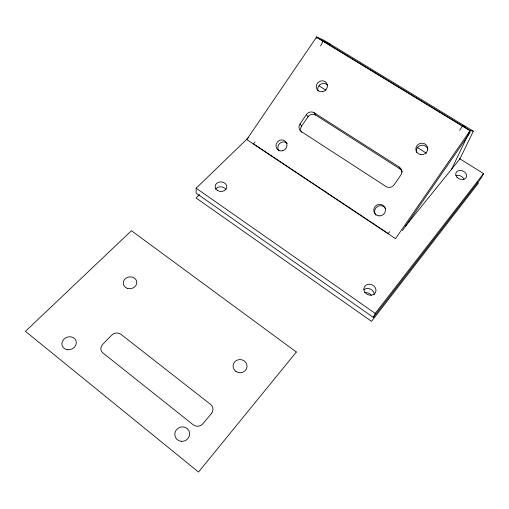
<?xml version="1.0" encoding="UTF-8"?>
<svg xmlns="http://www.w3.org/2000/svg" width="509" height="509" viewBox="0 0 509 509"><rect width="100%" height="100%" fill="white"/><g stroke="black" fill="none" stroke-linecap="round" stroke-linejoin="round"><path stroke-width="0.76" d="M248.449 137.634L196.143 188.19L196.124 193.14L373.345 317.419L480.948 178.385L483.55 173.575L459.296 158.503M470.017 130.756L395.512 238.664L246.744 139.574L316.445 37.246L470.017 130.756L469.864 132.957L402.466 230.577M316.146 38.499L316.426 36.953L323.699 40.154L473.319 131.169L459.926 158.897L405.412 226.295M373.345 317.419L375.184 313.391L483.55 173.575M451.718 169.045L470.1 130.508L473.319 131.169M320.536 45.912L323.247 41.108L330.347 44.2M459.621 130.361L462.49 125.876L465.926 126.671M301.748 132.111L301.341 131.583A5.714 5.408 -42.3 0 1 299.998 123.942L306.412 114.55A5.72 5.408 -40.8 0 1 314.193 112.775L399.285 167.105L399.902 168.886A5.879 5.669 -24.2 0 1 402.295 172.201M301.334 131.984A5.65 5.357 -42.2 0 1 301.627 126.111L307.977 116.822A5.663 5.357 -40.7 0 1 315.675 115.066L399.902 168.886M301.341 131.583L385.943 186.485A5.93 5.739 -25.5 0 0 394.151 184.792L400.831 175.083A5.943 5.733 -24.4 0 0 399.285 167.105M389.697 231.729L388.202 233.561L253.31 143.723L255.015 142.056M199.509 194.673L196.105 197.995L371.538 321.364L478.39 183.113L477.048 182.273M316.426 36.953L470.1 130.508M319.105 85.9L325.817 90.112M417.132 147.362L426.536 153.254M196.143 188.19L375.184 313.391M299.998 123.942L301.627 126.111M306.412 114.55L307.977 116.822M314.193 112.775L315.675 115.066M455.854 175.611A5.605 4.314 22.7 0 1 464.017 179.467M363.852 289.71A6.172 5.338 23.4 0 1 370.469 289.106A6.172 5.338 23.4 0 1 374.23 294.52M215.631 189.183A5.803 4.778 3.8 0 1 220.97 186.828A5.803 4.778 3.8 0 1 226.015 189.793M364.87 292.675A6.108 5.3 23.5 0 1 371.296 295.315M416.413 152.395A5.943 5.675 -20.5 0 1 420.619 145.421A5.943 5.675 -20.5 0 1 427.821 149.099M375.884 215.091A5.853 5.72 -26.4 0 1 377.277 206.673A5.853 5.72 -26.4 0 1 385.612 208.69M278.989 150.931A5.612 5.332 -47.1 0 1 279.759 143.379A5.612 5.332 -47.1 0 1 287.28 143.392M318.004 90.914A5.669 5.319 -38 0 1 320.632 84.24A5.669 5.319 -38 0 1 327.611 85.238M296.34 352.012L198.523 472.047L25.45 331.346L131.443 230.711L296.34 352.012M211.47 413.499L202.83 423.768A6.814 6.56 -19.6 0 1 193.235 424.811L102.901 352.934A6.706 5.968 -18.9 0 1 102.653 344.415L111.713 335.164A6.63 5.898 -16.8 0 1 120.977 334.33L210.567 404.381A6.738 6.483 -13 0 1 211.47 413.499M457.025 177.266A5.656 4.339 22.6 0 0 466.359 177.278A5.656 4.339 22.6 0 0 460.168 170.439A5.656 4.339 22.6 0 0 457.025 177.266M365.074 292.567A6.235 5.37 23.2 0 0 375.572 292.401A6.235 5.37 23.2 0 0 369.178 284.213A6.235 5.37 23.2 0 0 365.074 292.567M217.534 190.493A5.853 4.81 3.8 0 0 226.779 187.28A5.853 4.81 3.8 0 0 218.558 182.228A5.853 4.81 3.8 0 0 217.534 190.493M420.682 154.609A6.006 5.739 -20.8 0 0 427.414 146.827A6.006 5.739 -20.8 0 0 417.246 145.281A6.006 5.739 -20.8 0 0 420.682 154.609M379.071 215.905A5.917 5.777 -26.8 0 0 384.969 207.589A5.917 5.777 -26.8 0 0 374.815 206.845A5.917 5.777 -26.8 0 0 379.071 215.905M282.781 150.734A5.675 5.383 -47.2 0 0 285.504 141.407A5.675 5.383 -47.2 0 0 276.209 144.117A5.675 5.383 -47.2 0 0 282.781 150.734M322.382 91.747A5.733 5.37 -38.1 0 0 326.422 82.84A5.733 5.37 -38.1 0 0 316.77 84.329A5.733 5.37 -38.1 0 0 322.382 91.747M67.462 349.734A7.349 6.388 -21.3 0 0 76.026 340.788A7.349 6.388 -21.3 0 0 63.829 339.28A7.349 6.388 -21.3 0 0 67.462 349.734M181.592 441.367A7.508 7.196 -29.1 0 0 188.966 430.786A7.508 7.196 -29.1 0 0 176.133 430.156A7.508 7.196 -29.1 0 0 181.592 441.367M127.345 288.342A6.821 5.904 -9.7 0 0 136.768 281.795A6.821 5.904 -9.7 0 0 125.946 278.207A6.821 5.904 -9.7 0 0 127.345 288.342M235.991 371.468A6.999 6.585 5 0 0 247.018 366.843A6.999 6.585 5 0 0 237.149 360.124A6.999 6.585 5 0 0 235.991 371.468"/></g></svg>
